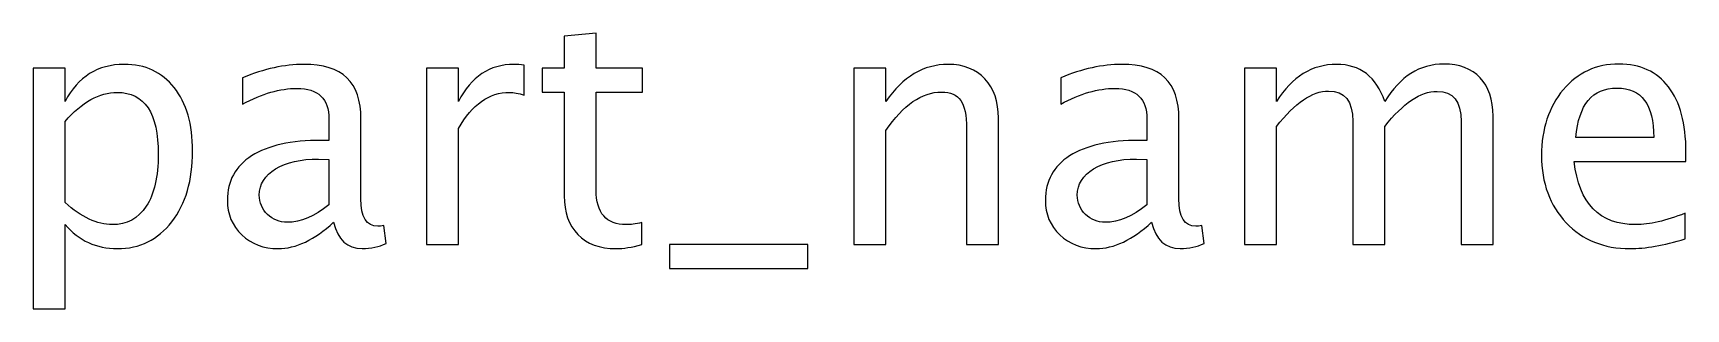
# Model space of a CAD drawing. Header units: centimetres. Extents: x -3.15 to 3.15, y 12.93 to 13.98.
import ezdxf

# ---------------------------------------------------------------- set-up
doc = ezdxf.new("R2010")
doc.units = ezdxf.units.CM
doc.header["$MEASUREMENT"] = 0
doc.layers.add('Layer 1', color=7, linetype='Continuous')

msp = doc.modelspace()

# ---------------------------------------------------------------- linework, layer by layer
at = {"layer": 'Layer 1'}
for points, knots in [([(-0.83016, 13.17065), (-0.86784, 13.16028), (-0.90064, 13.1552), (-0.92837, 13.1552), (-0.92837, 13.1552), (-0.9906, 13.1552), (-1.03907, 13.17298), (-1.07379, 13.20854), (-1.07379, 13.20854), (-1.10871, 13.2441), (-1.12607, 13.29342), (-1.12607, 13.35671), (-1.12607, 13.35671), (-1.12607, 13.35671), (-1.12607, 13.7521), (-1.12607, 13.7521), (-1.12607, 13.7521), (-1.12607, 13.7521), (-1.21031, 13.7521), (-1.21031, 13.7521), (-1.21031, 13.7521), (-1.21031, 13.7521), (-1.21031, 13.84354), (-1.21031, 13.84354), (-1.21031, 13.84354), (-1.21031, 13.84354), (-1.12607, 13.84354), (-1.12607, 13.84354), (-1.12607, 13.84354), (-1.12607, 13.84354), (-1.12607, 13.96525), (-1.12607, 13.96525), (-1.12607, 13.96525), (-1.12607, 13.96525), (-1.00415, 13.97689), (-1.00415, 13.97689), (-1.00415, 13.97689), (-1.00415, 13.97689), (-1.00415, 13.84354), (-1.00415, 13.84354), (-1.00415, 13.84354), (-1.00415, 13.84354), (-0.82762, 13.84354), (-0.82762, 13.84354), (-0.82762, 13.84354), (-0.82762, 13.84354), (-0.82762, 13.7521), (-0.82762, 13.7521), (-0.82762, 13.7521), (-0.82762, 13.7521), (-1.00415, 13.7521), (-1.00415, 13.7521), (-1.00415, 13.7521), (-1.00415, 13.7521), (-1.00415, 13.37872), (-1.00415, 13.37872), (-1.00415, 13.37872), (-1.00415, 13.29067), (-0.96584, 13.24664), (-0.88943, 13.24664), (-0.88943, 13.24664), (-0.87313, 13.24664), (-0.85344, 13.24939), (-0.83016, 13.25468), (-0.83016, 13.25468), (-0.83016, 13.25468), (-0.83016, 13.17065), (-0.83016, 13.17065)], [0, 0, 0, 0, 0.0555556, 0.0555556, 0.0555556, 0.0555556, 0.1111111, 0.1111111, 0.1111111, 0.1111111, 0.1666667, 0.1666667, 0.1666667, 0.1666667, 0.2222222, 0.2222222, 0.2222222, 0.2222222, 0.2777778, 0.2777778, 0.2777778, 0.2777778, 0.3333333, 0.3333333, 0.3333333, 0.3333333, 0.3888889, 0.3888889, 0.3888889, 0.3888889, 0.4444444, 0.4444444, 0.4444444, 0.4444444, 0.5, 0.5, 0.5, 0.5, 0.5555556, 0.5555556, 0.5555556, 0.5555556, 0.6111111, 0.6111111, 0.6111111, 0.6111111, 0.6666667, 0.6666667, 0.6666667, 0.6666667, 0.7222222, 0.7222222, 0.7222222, 0.7222222, 0.7777778, 0.7777778, 0.7777778, 0.7777778, 0.8333333, 0.8333333, 0.8333333, 0.8333333, 0.8888889, 0.8888889, 0.8888889, 0.8888889, 1, 1, 1, 1]), ([(-3.15129, 12.92533), (-3.15129, 12.92533), (-3.15129, 13.84354), (-3.15129, 13.84354), (-3.15129, 13.84354), (-3.15129, 13.84354), (-3.02937, 13.84354), (-3.02937, 13.84354), (-3.02937, 13.84354), (-3.02937, 13.84354), (-3.02937, 13.71633), (-3.02937, 13.71633), (-3.02937, 13.71633), (-2.97942, 13.81052), (-2.90427, 13.85751), (-2.80416, 13.85751), (-2.80416, 13.85751), (-2.72309, 13.85751), (-2.65938, 13.82809), (-2.61281, 13.76903), (-2.61281, 13.76903), (-2.56624, 13.70998), (-2.54296, 13.62933), (-2.54296, 13.5271), (-2.54296, 13.5271), (-2.54296, 13.41576), (-2.56942, 13.3258), (-2.62212, 13.25765), (-2.62212, 13.25765), (-2.67483, 13.18928), (-2.74425, 13.1552), (-2.83019, 13.1552), (-2.83019, 13.1552), (-2.90999, 13.1552), (-2.97645, 13.18568), (-3.02937, 13.24685), (-3.02937, 13.24685), (-3.02937, 13.24685), (-3.02937, 12.92533), (-3.02937, 12.92533), (-3.02937, 12.92533), (-3.02937, 12.92533), (-3.15129, 12.92533), (-3.15129, 12.92533)], [0, 0, 0, 0, 0.0833333, 0.0833333, 0.0833333, 0.0833333, 0.1666667, 0.1666667, 0.1666667, 0.1666667, 0.25, 0.25, 0.25, 0.25, 0.3333333, 0.3333333, 0.3333333, 0.3333333, 0.4166667, 0.4166667, 0.4166667, 0.4166667, 0.5, 0.5, 0.5, 0.5, 0.5833333, 0.5833333, 0.5833333, 0.5833333, 0.6666667, 0.6666667, 0.6666667, 0.6666667, 0.75, 0.75, 0.75, 0.75, 0.8333333, 0.8333333, 0.8333333, 0.8333333, 1, 1, 1, 1]), ([(-2.00512, 13.25617), (-2.07835, 13.18886), (-2.14884, 13.1552), (-2.21657, 13.1552), (-2.21657, 13.1552), (-2.27224, 13.1552), (-2.3186, 13.17256), (-2.35521, 13.20748), (-2.35521, 13.20748), (-2.39204, 13.24241), (-2.41046, 13.28643), (-2.41046, 13.33956), (-2.41046, 13.33956), (-2.41046, 13.41301), (-2.37956, 13.46953), (-2.31775, 13.5089), (-2.31775, 13.5089), (-2.25594, 13.54827), (-2.16725, 13.56795), (-2.05168, 13.56795), (-2.05168, 13.56795), (-2.05168, 13.56795), (-2.02311, 13.56795), (-2.02311, 13.56795), (-2.02311, 13.56795), (-2.02311, 13.56795), (-2.02311, 13.64902), (-2.02311, 13.64902), (-2.02311, 13.64902), (-2.02311, 13.72712), (-2.06375, 13.76607), (-2.14524, 13.76607), (-2.14524, 13.76607), (-2.20832, 13.76607), (-2.27732, 13.74617), (-2.35204, 13.70638), (-2.35204, 13.70638), (-2.35204, 13.70638), (-2.35204, 13.80671), (-2.35204, 13.80671), (-2.35204, 13.80671), (-2.26991, 13.84058), (-2.19244, 13.85751), (-2.11984, 13.85751), (-2.11984, 13.85751), (-2.04512, 13.85751), (-1.98988, 13.84058), (-1.95453, 13.8065), (-1.95453, 13.8065), (-1.91897, 13.77242), (-1.90119, 13.71993), (-1.90119, 13.64902), (-1.90119, 13.64902), (-1.90119, 13.64902), (-1.90119, 13.34485), (-1.90119, 13.34485), (-1.90119, 13.34485), (-1.90119, 13.27522), (-1.87981, 13.24029), (-1.83684, 13.24029), (-1.83684, 13.24029), (-1.83155, 13.24029), (-1.82372, 13.24114), (-1.81335, 13.24283), (-1.81335, 13.24283), (-1.81335, 13.24283), (-1.80467, 13.1751), (-1.80467, 13.1751), (-1.80467, 13.1751), (-1.8324, 13.16176), (-1.86288, 13.1552), (-1.89632, 13.1552), (-1.89632, 13.1552), (-1.95326, 13.1552), (-1.98945, 13.18886), (-2.00512, 13.25617)], [0, 0, 0, 0, 0.05, 0.05, 0.05, 0.05, 0.1, 0.1, 0.1, 0.1, 0.15, 0.15, 0.15, 0.15, 0.2, 0.2, 0.2, 0.2, 0.25, 0.25, 0.25, 0.25, 0.3, 0.3, 0.3, 0.3, 0.35, 0.35, 0.35, 0.35, 0.4, 0.4, 0.4, 0.4, 0.45, 0.45, 0.45, 0.45, 0.5, 0.5, 0.5, 0.5, 0.55, 0.55, 0.55, 0.55, 0.6, 0.6, 0.6, 0.6, 0.65, 0.65, 0.65, 0.65, 0.7, 0.7, 0.7, 0.7, 0.75, 0.75, 0.75, 0.75, 0.8, 0.8, 0.8, 0.8, 0.85, 0.85, 0.85, 0.85, 0.9, 0.9, 0.9, 0.9, 1, 1, 1, 1]), ([(-1.65079, 13.17044), (-1.65079, 13.17044), (-1.65079, 13.84354), (-1.65079, 13.84354), (-1.65079, 13.84354), (-1.65079, 13.84354), (-1.52887, 13.84354), (-1.52887, 13.84354), (-1.52887, 13.84354), (-1.52887, 13.84354), (-1.52887, 13.71633), (-1.52887, 13.71633), (-1.52887, 13.71633), (-1.4804, 13.81052), (-1.41012, 13.85751), (-1.31784, 13.85751), (-1.31784, 13.85751), (-1.30535, 13.85751), (-1.29223, 13.85645), (-1.27868, 13.85434), (-1.27868, 13.85434), (-1.27868, 13.85434), (-1.27868, 13.74025), (-1.27868, 13.74025), (-1.27868, 13.74025), (-1.29985, 13.74723), (-1.31847, 13.75083), (-1.33456, 13.75083), (-1.33456, 13.75083), (-1.41203, 13.75083), (-1.4768, 13.70511), (-1.52887, 13.61346), (-1.52887, 13.61346), (-1.52887, 13.61346), (-1.52887, 13.17044), (-1.52887, 13.17044), (-1.52887, 13.17044), (-1.52887, 13.17044), (-1.65079, 13.17044), (-1.65079, 13.17044)], [0, 0, 0, 0, 0.0909091, 0.0909091, 0.0909091, 0.0909091, 0.1818182, 0.1818182, 0.1818182, 0.1818182, 0.2727273, 0.2727273, 0.2727273, 0.2727273, 0.3636364, 0.3636364, 0.3636364, 0.3636364, 0.4545455, 0.4545455, 0.4545455, 0.4545455, 0.5454545, 0.5454545, 0.5454545, 0.5454545, 0.6363636, 0.6363636, 0.6363636, 0.6363636, 0.7272727, 0.7272727, 0.7272727, 0.7272727, 0.8181818, 0.8181818, 0.8181818, 0.8181818, 1, 1, 1, 1]), ([(-0.02117, 13.17044), (-0.02117, 13.17044), (-0.02117, 13.84354), (-0.02117, 13.84354), (-0.02117, 13.84354), (-0.02117, 13.84354), (0.10075, 13.84354), (0.10075, 13.84354), (0.10075, 13.84354), (0.10075, 13.84354), (0.10075, 13.71633), (0.10075, 13.71633), (0.10075, 13.71633), (0.16531, 13.81052), (0.24447, 13.85751), (0.33803, 13.85751), (0.33803, 13.85751), (0.39687, 13.85751), (0.44365, 13.8391), (0.47815, 13.80205), (0.47815, 13.80205), (0.51265, 13.76522), (0.53001, 13.71548), (0.53001, 13.65325), (0.53001, 13.65325), (0.53001, 13.65325), (0.53001, 13.17044), (0.53001, 13.17044), (0.53001, 13.17044), (0.53001, 13.17044), (0.40809, 13.17044), (0.40809, 13.17044), (0.40809, 13.17044), (0.40809, 13.17044), (0.40809, 13.61346), (0.40809, 13.61346), (0.40809, 13.61346), (0.40809, 13.66341), (0.40068, 13.69897), (0.38608, 13.72014), (0.38608, 13.72014), (0.37126, 13.74152), (0.34692, 13.7521), (0.31284, 13.7521), (0.31284, 13.7521), (0.23791, 13.7521), (0.16721, 13.70321), (0.10075, 13.60542), (0.10075, 13.60542), (0.10075, 13.60542), (0.10075, 13.17044), (0.10075, 13.17044), (0.10075, 13.17044), (0.10075, 13.17044), (-0.02117, 13.17044), (-0.02117, 13.17044)], [0, 0, 0, 0, 0.0666667, 0.0666667, 0.0666667, 0.0666667, 0.1333333, 0.1333333, 0.1333333, 0.1333333, 0.2, 0.2, 0.2, 0.2, 0.2666667, 0.2666667, 0.2666667, 0.2666667, 0.3333333, 0.3333333, 0.3333333, 0.3333333, 0.4, 0.4, 0.4, 0.4, 0.4666667, 0.4666667, 0.4666667, 0.4666667, 0.5333333, 0.5333333, 0.5333333, 0.5333333, 0.6, 0.6, 0.6, 0.6, 0.6666667, 0.6666667, 0.6666667, 0.6666667, 0.7333333, 0.7333333, 0.7333333, 0.7333333, 0.8, 0.8, 0.8, 0.8, 0.8666667, 0.8666667, 0.8666667, 0.8666667, 1, 1, 1, 1]), ([(1.114, 13.25617), (1.04077, 13.18886), (0.97028, 13.1552), (0.90255, 13.1552), (0.90255, 13.1552), (0.84688, 13.1552), (0.80052, 13.17256), (0.76391, 13.20748), (0.76391, 13.20748), (0.72708, 13.24241), (0.70866, 13.28643), (0.70866, 13.33956), (0.70866, 13.33956), (0.70866, 13.41301), (0.73956, 13.46953), (0.80137, 13.5089), (0.80137, 13.5089), (0.86318, 13.54827), (0.95187, 13.56795), (1.06744, 13.56795), (1.06744, 13.56795), (1.06744, 13.56795), (1.09601, 13.56795), (1.09601, 13.56795), (1.09601, 13.56795), (1.09601, 13.56795), (1.09601, 13.64902), (1.09601, 13.64902), (1.09601, 13.64902), (1.09601, 13.72712), (1.05537, 13.76607), (0.97388, 13.76607), (0.97388, 13.76607), (0.9108, 13.76607), (0.8418, 13.74617), (0.76708, 13.70638), (0.76708, 13.70638), (0.76708, 13.70638), (0.76708, 13.80671), (0.76708, 13.80671), (0.76708, 13.80671), (0.84921, 13.84058), (0.92668, 13.85751), (0.99928, 13.85751), (0.99928, 13.85751), (1.074, 13.85751), (1.12924, 13.84058), (1.16459, 13.8065), (1.16459, 13.8065), (1.20015, 13.77242), (1.21793, 13.71993), (1.21793, 13.64902), (1.21793, 13.64902), (1.21793, 13.64902), (1.21793, 13.34485), (1.21793, 13.34485), (1.21793, 13.34485), (1.21793, 13.27522), (1.23931, 13.24029), (1.28228, 13.24029), (1.28228, 13.24029), (1.28757, 13.24029), (1.2954, 13.24114), (1.30577, 13.24283), (1.30577, 13.24283), (1.30577, 13.24283), (1.31445, 13.1751), (1.31445, 13.1751), (1.31445, 13.1751), (1.28672, 13.16176), (1.25624, 13.1552), (1.2228, 13.1552), (1.2228, 13.1552), (1.16586, 13.1552), (1.12967, 13.18886), (1.114, 13.25617)], [0, 0, 0, 0, 0.05, 0.05, 0.05, 0.05, 0.1, 0.1, 0.1, 0.1, 0.15, 0.15, 0.15, 0.15, 0.2, 0.2, 0.2, 0.2, 0.25, 0.25, 0.25, 0.25, 0.3, 0.3, 0.3, 0.3, 0.35, 0.35, 0.35, 0.35, 0.4, 0.4, 0.4, 0.4, 0.45, 0.45, 0.45, 0.45, 0.5, 0.5, 0.5, 0.5, 0.55, 0.55, 0.55, 0.55, 0.6, 0.6, 0.6, 0.6, 0.65, 0.65, 0.65, 0.65, 0.7, 0.7, 0.7, 0.7, 0.75, 0.75, 0.75, 0.75, 0.8, 0.8, 0.8, 0.8, 0.85, 0.85, 0.85, 0.85, 0.9, 0.9, 0.9, 0.9, 1, 1, 1, 1]), ([(1.46833, 13.17044), (1.46833, 13.17044), (1.46833, 13.84354), (1.46833, 13.84354), (1.46833, 13.84354), (1.46833, 13.84354), (1.59025, 13.84354), (1.59025, 13.84354), (1.59025, 13.84354), (1.59025, 13.84354), (1.59025, 13.71633), (1.59025, 13.71633), (1.59025, 13.71633), (1.64973, 13.81052), (1.72593, 13.85751), (1.81927, 13.85751), (1.81927, 13.85751), (1.90923, 13.85751), (1.9704, 13.81052), (2.003, 13.71633), (2.003, 13.71633), (2.06079, 13.81137), (2.13614, 13.85878), (2.22864, 13.85878), (2.22864, 13.85878), (2.28769, 13.85878), (2.33362, 13.84142), (2.36643, 13.8065), (2.36643, 13.8065), (2.39924, 13.77157), (2.41575, 13.72268), (2.41575, 13.65981), (2.41575, 13.65981), (2.41575, 13.65981), (2.41575, 13.17044), (2.41575, 13.17044), (2.41575, 13.17044), (2.41575, 13.17044), (2.29383, 13.17044), (2.29383, 13.17044), (2.29383, 13.17044), (2.29383, 13.17044), (2.29383, 13.63971), (2.29383, 13.63971), (2.29383, 13.63971), (2.29383, 13.71633), (2.26335, 13.75464), (2.20239, 13.75464), (2.20239, 13.75464), (2.1391, 13.75464), (2.07264, 13.70998), (2.003, 13.62044), (2.003, 13.62044), (2.003, 13.62044), (2.003, 13.17044), (2.003, 13.17044), (2.003, 13.17044), (2.003, 13.17044), (1.88108, 13.17044), (1.88108, 13.17044), (1.88108, 13.17044), (1.88108, 13.17044), (1.88108, 13.64013), (1.88108, 13.64013), (1.88108, 13.64013), (1.88108, 13.71739), (1.85018, 13.75591), (1.78816, 13.75591), (1.78816, 13.75591), (1.72656, 13.75591), (1.66052, 13.71104), (1.59025, 13.62108), (1.59025, 13.62108), (1.59025, 13.62108), (1.59025, 13.17044), (1.59025, 13.17044), (1.59025, 13.17044), (1.59025, 13.17044), (1.46833, 13.17044), (1.46833, 13.17044)], [0, 0, 0, 0, 0.047619, 0.047619, 0.047619, 0.047619, 0.0952381, 0.0952381, 0.0952381, 0.0952381, 0.1428571, 0.1428571, 0.1428571, 0.1428571, 0.1904762, 0.1904762, 0.1904762, 0.1904762, 0.2380952, 0.2380952, 0.2380952, 0.2380952, 0.2857143, 0.2857143, 0.2857143, 0.2857143, 0.3333333, 0.3333333, 0.3333333, 0.3333333, 0.3809524, 0.3809524, 0.3809524, 0.3809524, 0.4285714, 0.4285714, 0.4285714, 0.4285714, 0.4761905, 0.4761905, 0.4761905, 0.4761905, 0.5238095, 0.5238095, 0.5238095, 0.5238095, 0.5714286, 0.5714286, 0.5714286, 0.5714286, 0.6190476, 0.6190476, 0.6190476, 0.6190476, 0.6666667, 0.6666667, 0.6666667, 0.6666667, 0.7142857, 0.7142857, 0.7142857, 0.7142857, 0.7619048, 0.7619048, 0.7619048, 0.7619048, 0.8095238, 0.8095238, 0.8095238, 0.8095238, 0.8571429, 0.8571429, 0.8571429, 0.8571429, 0.9047619, 0.9047619, 0.9047619, 0.9047619, 1, 1, 1, 1]), ([(3.14812, 13.19203), (3.06621, 13.16748), (2.99614, 13.1552), (2.93772, 13.1552), (2.93772, 13.1552), (2.83803, 13.1552), (2.75696, 13.18822), (2.69452, 13.25405), (2.69452, 13.25405), (2.63208, 13.31988), (2.60075, 13.40518), (2.60075, 13.51017), (2.60075, 13.51017), (2.60075, 13.61198), (2.62827, 13.69559), (2.68351, 13.76099), (2.68351, 13.76099), (2.73876, 13.82618), (2.80945, 13.85878), (2.8956, 13.85878), (2.8956, 13.85878), (2.97709, 13.85878), (3.04017, 13.82978), (3.08462, 13.77179), (3.08462, 13.77179), (3.12907, 13.71379), (3.1513, 13.63166), (3.1513, 13.52519), (3.1513, 13.52519), (3.1513, 13.52519), (3.15066, 13.48794), (3.15066, 13.48794), (3.15066, 13.48794), (3.15066, 13.48794), (2.72521, 13.48794), (2.72521, 13.48794), (2.72521, 13.48794), (2.74299, 13.32707), (2.82152, 13.24664), (2.96058, 13.24664), (2.96058, 13.24664), (3.0116, 13.24664), (3.07404, 13.26103), (3.14812, 13.28982), (3.14812, 13.28982), (3.14812, 13.28982), (3.14812, 13.19203), (3.14812, 13.19203)], [0, 0, 0, 0, 0.0769231, 0.0769231, 0.0769231, 0.0769231, 0.1538462, 0.1538462, 0.1538462, 0.1538462, 0.2307692, 0.2307692, 0.2307692, 0.2307692, 0.3076923, 0.3076923, 0.3076923, 0.3076923, 0.3846154, 0.3846154, 0.3846154, 0.3846154, 0.4615385, 0.4615385, 0.4615385, 0.4615385, 0.5384615, 0.5384615, 0.5384615, 0.5384615, 0.6153846, 0.6153846, 0.6153846, 0.6153846, 0.6923077, 0.6923077, 0.6923077, 0.6923077, 0.7692308, 0.7692308, 0.7692308, 0.7692308, 0.8461538, 0.8461538, 0.8461538, 0.8461538, 1, 1, 1, 1]), ([(-3.02937, 13.33088), (-2.9665, 13.27479), (-2.9066, 13.24664), (-2.84966, 13.24664), (-2.84966, 13.24664), (-2.79357, 13.24664), (-2.75018, 13.27014), (-2.7197, 13.31691), (-2.7197, 13.31691), (-2.68901, 13.36369), (-2.67377, 13.42952), (-2.67377, 13.51461), (-2.67377, 13.51461), (-2.67377, 13.67209), (-2.72584, 13.75083), (-2.82998, 13.75083), (-2.82998, 13.75083), (-2.89814, 13.75083), (-2.9646, 13.714), (-3.02937, 13.64013), (-3.02937, 13.64013), (-3.02937, 13.64013), (-3.02937, 13.33088), (-3.02937, 13.33088)], [0, 0, 0, 0, 0.1428571, 0.1428571, 0.1428571, 0.1428571, 0.2857143, 0.2857143, 0.2857143, 0.2857143, 0.4285714, 0.4285714, 0.4285714, 0.4285714, 0.5714286, 0.5714286, 0.5714286, 0.5714286, 0.7142857, 0.7142857, 0.7142857, 0.7142857, 1, 1, 1, 1]), ([(2.73156, 13.57938), (2.73156, 13.57938), (3.02874, 13.57938), (3.02874, 13.57938), (3.02874, 13.57938), (3.02874, 13.70469), (2.98196, 13.76734), (2.88862, 13.76734), (2.88862, 13.76734), (2.79464, 13.76734), (2.74236, 13.70469), (2.73156, 13.57938)], [0, 0, 0, 0, 0.25, 0.25, 0.25, 0.25, 0.5, 0.5, 0.5, 0.5, 1, 1, 1, 1]), ([(-2.02311, 13.32263), (-2.02311, 13.32263), (-2.02311, 13.49556), (-2.02311, 13.49556), (-2.02311, 13.49556), (-2.02311, 13.49556), (-2.06227, 13.49683), (-2.06227, 13.49683), (-2.06227, 13.49683), (-2.13, 13.49683), (-2.18461, 13.48434), (-2.22631, 13.45937), (-2.22631, 13.45937), (-2.2678, 13.43418), (-2.28854, 13.40095), (-2.28854, 13.35946), (-2.28854, 13.35946), (-2.28854, 13.33046), (-2.27817, 13.30591), (-2.25764, 13.2858), (-2.25764, 13.2858), (-2.23689, 13.26569), (-2.2117, 13.25553), (-2.18186, 13.25553), (-2.18186, 13.25553), (-2.13106, 13.25553), (-2.07814, 13.27797), (-2.02311, 13.32263)], [0, 0, 0, 0, 0.125, 0.125, 0.125, 0.125, 0.25, 0.25, 0.25, 0.25, 0.375, 0.375, 0.375, 0.375, 0.5, 0.5, 0.5, 0.5, 0.625, 0.625, 0.625, 0.625, 0.75, 0.75, 0.75, 0.75, 1, 1, 1, 1]), ([(1.09601, 13.32263), (1.09601, 13.32263), (1.09601, 13.49556), (1.09601, 13.49556), (1.09601, 13.49556), (1.09601, 13.49556), (1.05685, 13.49683), (1.05685, 13.49683), (1.05685, 13.49683), (0.98912, 13.49683), (0.93451, 13.48434), (0.89281, 13.45937), (0.89281, 13.45937), (0.85132, 13.43418), (0.83058, 13.40095), (0.83058, 13.35946), (0.83058, 13.35946), (0.83058, 13.33046), (0.84095, 13.30591), (0.86148, 13.2858), (0.86148, 13.2858), (0.88223, 13.26569), (0.90742, 13.25553), (0.93726, 13.25553), (0.93726, 13.25553), (0.98806, 13.25553), (1.04098, 13.27797), (1.09601, 13.32263)], [0, 0, 0, 0, 0.125, 0.125, 0.125, 0.125, 0.25, 0.25, 0.25, 0.25, 0.375, 0.375, 0.375, 0.375, 0.5, 0.5, 0.5, 0.5, 0.625, 0.625, 0.625, 0.625, 0.75, 0.75, 0.75, 0.75, 1, 1, 1, 1]), ([(-0.72475, 13.079), (-0.72475, 13.079), (-0.72475, 13.17044), (-0.72475, 13.17044), (-0.72475, 13.17044), (-0.72475, 13.17044), (-0.19643, 13.17044), (-0.19643, 13.17044), (-0.19643, 13.17044), (-0.19643, 13.17044), (-0.19643, 13.079), (-0.19643, 13.079), (-0.19643, 13.079), (-0.19643, 13.079), (-0.72475, 13.079), (-0.72475, 13.079)], [0, 0, 0, 0, 0.2, 0.2, 0.2, 0.2, 0.4, 0.4, 0.4, 0.4, 0.6, 0.6, 0.6, 0.6, 1, 1, 1, 1])]:
    msp.add_open_spline(points, degree=3, knots=knots, dxfattribs=at)

doc.saveas('drawing.dxf')
